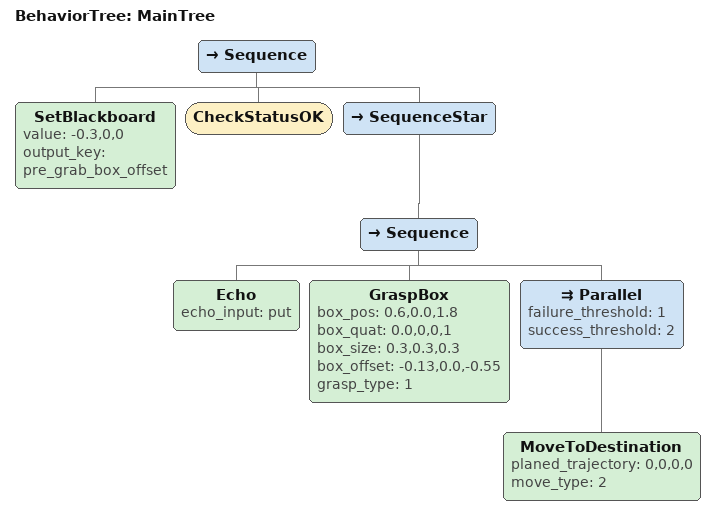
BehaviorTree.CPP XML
<?xml version="1.0" encoding="UTF-8"?>
<root BTCPP_format="3"
      main_tree_to_execute="MainTree">
  <BehaviorTree ID="MainTree">
    <Sequence>
      <SetBlackboard value="-0.3,0,0"
                     output_key="pre_grab_box_offset"/>
      <CheckStatusOK/>
      <SequenceStar>
        <Sequence>
          <Echo echo_input="put"/>
          <GraspBox box_pos="0.6,0.0,1.8"
                    box_quat="0.0,0,0,1"
                    box_size="0.3,0.3,0.3"
                    box_offset="-0.13,0.0,-0.55"
                    grasp_type="1"/>
          <Parallel failure_threshold="1"
                    success_threshold="2">
            <MoveToDestination planed_trajectory="0,0,0,0"
                               move_type="2"/>
          </Parallel>
        </Sequence>
      </SequenceStar>
    </Sequence>
  </BehaviorTree>

</root>
